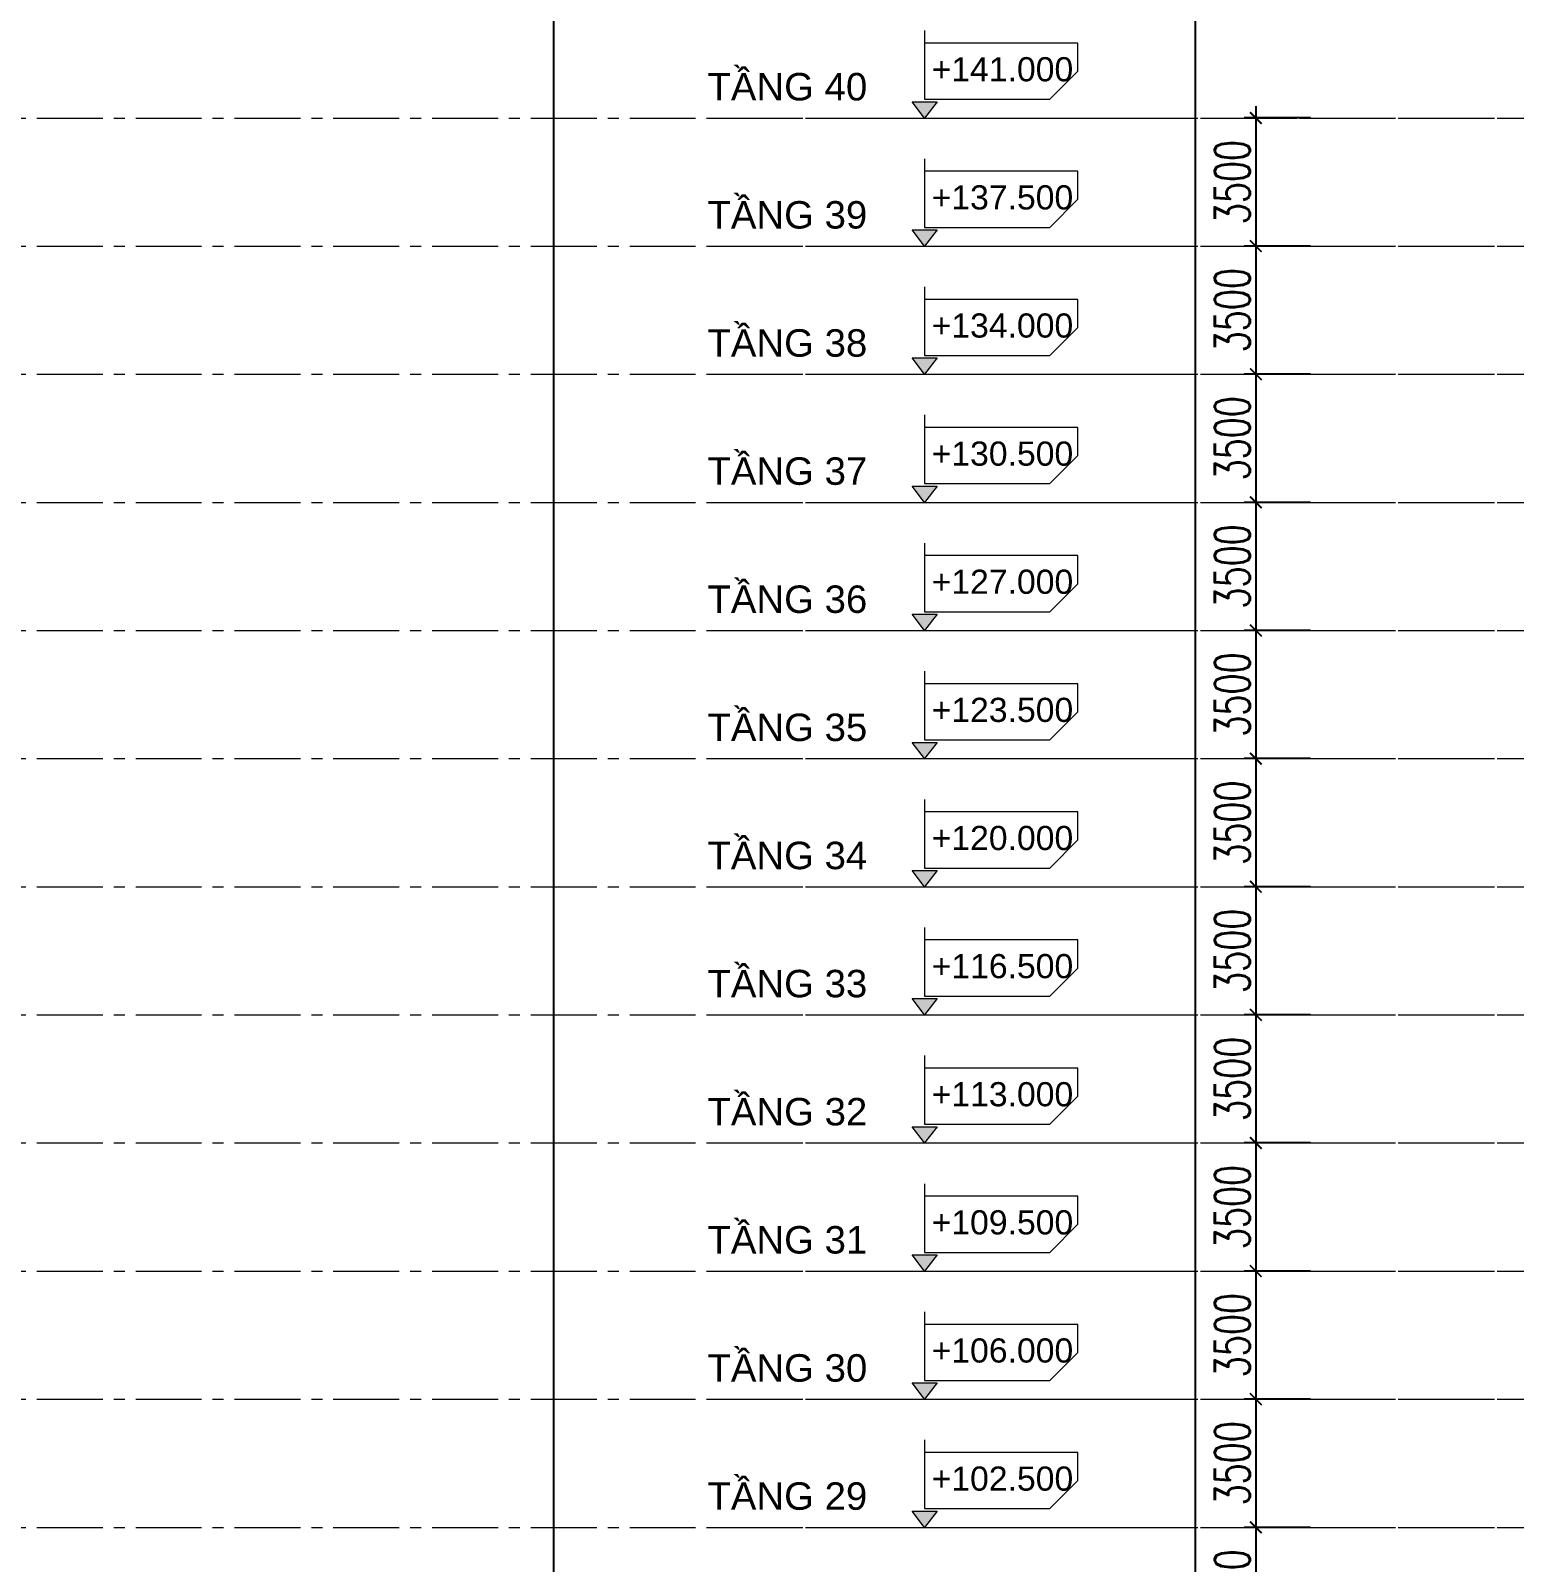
# Model space of a CAD drawing. Header units: millimetres. Extents: x 573003 to 1294762, y -9906 to 413061.
# Drawn here: x 1216587 to 1257131, y 116019 to 157862 of the extents above; entities that cross this region are included whole.
import ezdxf
from ezdxf.xclip import XClip

# ---------------------------------------------------------------- set-up
doc = ezdxf.new("R2010")
doc.units = ezdxf.units.MM
doc.header["$MEASUREMENT"] = 0
doc.linetypes.add('IMPORT-CE', pattern=[135, 90, -15, 15, -15])
doc.layers.get('DEFPOINTS').update_dxf_attribs({"color": 5, "lineweight": 0})
doc.layers.add('A-WALL-PATT', color=251, linetype='Continuous')
for name, color, linetype, lineweight in [('KT-Chu viet', 255, 'Continuous', 20), ('KT-Kich thuoc', 159, 'Continuous', 18), ('KT-Net truc', 18, 'Continuous', 15), ('TEXT', 7, 'Continuous', 20)]:
    doc.layers.add(name, color=color, linetype=linetype, lineweight=lineweight)
doc.styles.add('Arial', font='arial.ttf')
doc.styles.add('DIM', font='vnsimli.shx', dxfattribs={"width": 0.7})
doc.styles.add('font unicode ccu', font='arial.ttf')
doc.dimstyles.new('CCU  KT1-320 A1', dxfattribs={"dimscale": 320, "dimtxt": 3, "dimasz": 1, "dimexe": 1, "dimexo": 0, "dimgap": 0.5, "dimtad": 1, "dimdec": 0, "dimdsep": 46, "dimtxsty": 'DIM', "dimblk1": 'ARCHTICK', "dimblk2": 'ARCHTICK', "dimsah": 1, "dimcen": 0, "dimdle": 1, "dimclrd": 256, "dimclre": 256, "dimclrt": 31, "dimadec": 0, "dimazin": 0, "dimtfac": 1, "dimtdec": 0, "dimtix": 1, "dimtmove": 1, "dimatfit": 3, "dimldrblk": 'DOT', "dimfxl": 8, "dimtolj": 1, "dimarcsym": 0})

# ---------------------------------------------------------------- blocks, each defined once
blk = doc.blocks.new('A$C61654A8E')
blk.add_hatch(color=256).paths.add_polyline_path([(-137, 178), (0, 0), (137, 178)])
blk.add_line((-341, 0), (341, 0))
for points in [[(0, 956), (0, 819)], [(-137, 178), (137, 178), (0, 0), (-137, 178)]]:
    blk.add_lwpolyline(points)
blk.add_lwpolyline([(1678, 512), (1678, 819), (0, 819), (0, 205), (1371, 205)], close=True)
blk = doc.blocks.new('coscaodotudong')
at = {"xscale": 0.8324273823791946, "yscale": 0.8324273823791946, "zscale": 0.8324273823791946}
blk.add_blockref('A$C61654A8E', (0, 0), dxfattribs=at)
at = {"layer": 'KT-Chu viet', "style": 'font unicode ccu'}
blk.add_attdef('%%P0.000', (64, 334), '', height=220, dxfattribs=at)
blk = doc.blocks.new('Levels')
at = {"layer": 'KT-Kich thuoc'}
for p, q in [((-9998.9, 141000, 0), (-7793.2, 141000, 0)), ((-9998.9, 137500, 0), (-7793.2, 137500, 0)), ((-9998.9, 134000, 0), (-7793.2, 134000, 0)), ((-9998.9, 130500, 0), (-7793.2, 130500, 0)), ((-9998.9, 127000, 0), (-7793.2, 127000, 0)), ((-9998.9, 123500, 0), (-7793.2, 123500, 0)), ((-9998.9, 120000, 0), (-7793.2, 120000, 0)), ((-9998.9, 116500, 0), (-7793.2, 116500, 0)), ((-9998.9, 113000, 0), (-7793.2, 113000, 0)), ((-9998.9, 109500, 0), (-7793.2, 109500, 0)), ((-9998.9, 106000, 0), (-7793.2, 106000, 0)), ((-9998.9, 102500, 0), (-7793.2, 102500, 0))]:
    blk.add_line(p, q, dxfattribs=at)
at = {"layer": 'KT-Net truc', "linetype": 'IMPORT-CE', "ltscale": 20, "elevation": 0}
for points in [[(-7437.9, 141000), (6189, 141000)], [(-7437.9, 137500), (6189, 137500)], [(-7437.9, 134000), (6189, 134000)], [(-7437.9, 130500), (6189, 130500)], [(-7437.9, 127000), (6189, 127000)], [(-7437.9, 123500), (6189, 123500)], [(-7437.9, 120000), (6189, 120000)], [(-7437.9, 116500), (6189, 116500)], [(-7437.9, 113000), (6189, 113000)], [(-7437.9, 109500), (6189, 109500)], [(-7437.9, 106000), (6189, 106000)], [(-7437.9, 102500), (6189, 102500)]]:
    blk.add_lwpolyline(points, dxfattribs=at)
at = {"layer": 'KT-Chu viet', "xscale": 3, "yscale": 3, "zscale": 3}
for p, values in [((-9146.4, 141000, 0), {'%%P0.000': '+141.000'}), ((-9146.4, 137500, 0), {'%%P0.000': '+137.500'}), ((-9146.4, 134000, 0), {'%%P0.000': '+134.000'}), ((-9146.4, 130500, 0), {'%%P0.000': '+130.500'}), ((-9146.4, 127000, 0), {'%%P0.000': '+127.000'}), ((-9146.4, 123500, 0), {'%%P0.000': '+123.500'}), ((-9146.4, 120000, 0), {'%%P0.000': '+120.000'}), ((-9146.4, 116500, 0), {'%%P0.000': '+116.500'}), ((-9146.4, 113000, 0), {'%%P0.000': '+113.000'}), ((-9146.4, 109500, 0), {'%%P0.000': '+109.500'}), ((-9146.4, 106000, 0), {'%%P0.000': '+106.000'}), ((-9146.4, 102500, 0), {'%%P0.000': '+102.500'})]:
    blk.add_blockref('coscaodotudong', p, dxfattribs=at).add_auto_attribs(values)
at = {"layer": 'TEXT', "char_height": 750, "width": 5299.69, "attachment_point": 1, "style": 'Arial'}
for s, insert in [('TẦNG 40', (-15078.7, 142229.8, 0)), ('TẦNG 39', (-15078.7, 138729.8, 0)), ('TẦNG 38', (-15078.7, 135229.8, 0)), ('TẦNG 37', (-15078.7, 131729.8, 0)), ('TẦNG 36', (-15078.7, 128229.8, 0)), ('TẦNG 35', (-15078.7, 124729.8, 0)), ('TẦNG 34', (-15078.7, 121229.8, 0)), ('TẦNG 33', (-15078.7, 117729.8, 0)), ('TẦNG 32', (-15078.7, 114229.8, 0)), ('TẦNG 31', (-15078.7, 110729.8, 0)), ('TẦNG 30', (-15078.7, 107229.8, 0)), ('TẦNG 29', (-15078.7, 103729.8, 0))]:
    blk.add_mtext(s, dxfattribs=dict(at, insert=insert))
blk = doc.blocks.new('_ARCHTICK')
at = {"color": 0, "linetype": 'ByBlock', "const_width": 0.15}
blk.add_lwpolyline([(-0.5, -0.5), (0.5, 0.5)], dxfattribs=at)
blk = doc.blocks.new('*D241')
at = {"layer": 'DEFPOINTS', "color": 0, "transparency": 16777216}
for p in [(1251563, 151976, 0), (1250066, 148476), (1251563, 148476, 0)]:
    blk.add_point(p, dxfattribs=at)
at = {"layer": 'KT-Kich thuoc', "lineweight": -2, "transparency": 16777216}
for p, q in [((1251563, 151976), (1249746, 151976)), ((1250066, 152296), (1250066, 148156)), ((1251563, 148476), (1249746, 148476))]:
    blk.add_line(p, q, dxfattribs=at)
at = {"layer": 'KT-Kich thuoc', "lineweight": -2, "transparency": 16777216, "xscale": 320, "yscale": 320, "zscale": 320}
for p, rotation in [((1250066, 151976), 90), ((1250066, 148476), 270)]:
    blk.add_blockref('_ARCHTICK', p, dxfattribs=dict(at, rotation=rotation))
at = {"layer": 'KT-Kich thuoc', "color": 31, "transparency": 16777216, "insert": (1249426, 150226), "char_height": 960, "attachment_point": 5, "rotation": 90, "style": 'DIM'}
blk.add_mtext('\\A1;3500', dxfattribs=at)
blk = doc.blocks.new('_Dot')
at = {"color": 0, "linetype": 'ByBlock', "lineweight": -2}
blk.add_line((-0.5, 0), (-1, 0), dxfattribs=at)
at = {"color": 0, "linetype": 'ByBlock', "const_width": 0.5}
blk.add_lwpolyline([(-0.25, 0, 1), (0.25, 0, 1)], format="xyb", close=True, dxfattribs=at)
blk = doc.blocks.new('*D242')
at = {"layer": 'DEFPOINTS', "color": 0, "transparency": 16777216}
for p in [(1251563, 148476, 0), (1250066, 144976), (1251271, 144976, 0)]:
    blk.add_point(p, dxfattribs=at)
at = {"layer": 'KT-Kich thuoc', "lineweight": -2, "transparency": 16777216}
for p, q in [((1250066, 148796), (1250066, 144656)), ((1251563, 148476), (1249746, 148476)), ((1251271, 144976), (1249746, 144976))]:
    blk.add_line(p, q, dxfattribs=at)
at = {"layer": 'KT-Kich thuoc', "lineweight": -2, "transparency": 16777216, "xscale": 320, "yscale": 320, "zscale": 320}
for p, rotation in [((1250066, 148476), 90), ((1250066, 144976), 270)]:
    blk.add_blockref('_ARCHTICK', p, dxfattribs=dict(at, rotation=rotation))
at = {"layer": 'KT-Kich thuoc', "color": 31, "transparency": 16777216, "insert": (1249426, 146726), "char_height": 960, "attachment_point": 5, "rotation": 90, "style": 'DIM'}
blk.add_mtext('\\A1;3500', dxfattribs=at)
blk = doc.blocks.new('*D243')
at = {"layer": 'DEFPOINTS', "color": 0, "transparency": 16777216}
for p in [(1251563, 144976, 0), (1250066, 141476), (1251271, 141476, 0)]:
    blk.add_point(p, dxfattribs=at)
at = {"layer": 'KT-Kich thuoc', "lineweight": -2, "transparency": 16777216}
for p, q in [((1250066, 145296), (1250066, 141156)), ((1251563, 144976), (1249746, 144976)), ((1251271, 141476), (1249746, 141476))]:
    blk.add_line(p, q, dxfattribs=at)
at = {"layer": 'KT-Kich thuoc', "lineweight": -2, "transparency": 16777216, "xscale": 320, "yscale": 320, "zscale": 320}
for p, rotation in [((1250066, 144976), 90), ((1250066, 141476), 270)]:
    blk.add_blockref('_ARCHTICK', p, dxfattribs=dict(at, rotation=rotation))
at = {"layer": 'KT-Kich thuoc', "color": 31, "transparency": 16777216, "insert": (1249426, 143226), "char_height": 960, "attachment_point": 5, "rotation": 90, "style": 'DIM'}
blk.add_mtext('\\A1;3500', dxfattribs=at)
blk = doc.blocks.new('*D244')
at = {"layer": 'DEFPOINTS', "color": 0, "transparency": 16777216}
for p in [(1251563, 141476, 0), (1250066, 137976), (1251271, 137976, 0)]:
    blk.add_point(p, dxfattribs=at)
at = {"layer": 'KT-Kich thuoc', "lineweight": -2, "transparency": 16777216}
for p, q in [((1251563, 141476), (1249746, 141476)), ((1250066, 141796), (1250066, 137656)), ((1251271, 137976), (1249746, 137976))]:
    blk.add_line(p, q, dxfattribs=at)
at = {"layer": 'KT-Kich thuoc', "lineweight": -2, "transparency": 16777216, "xscale": 320, "yscale": 320, "zscale": 320}
for p, rotation in [((1250066, 141476), 90), ((1250066, 137976), 270)]:
    blk.add_blockref('_ARCHTICK', p, dxfattribs=dict(at, rotation=rotation))
at = {"layer": 'KT-Kich thuoc', "color": 31, "transparency": 16777216, "insert": (1249426, 139726), "char_height": 960, "attachment_point": 5, "rotation": 90, "style": 'DIM'}
blk.add_mtext('\\A1;3500', dxfattribs=at)
blk = doc.blocks.new('*D245')
at = {"layer": 'DEFPOINTS', "color": 0, "transparency": 16777216}
for p in [(1251563, 137976, 0), (1250066, 134476), (1251271, 134476, 0)]:
    blk.add_point(p, dxfattribs=at)
at = {"layer": 'KT-Kich thuoc', "lineweight": -2, "transparency": 16777216}
for p, q in [((1250066, 138296), (1250066, 134156)), ((1251563, 137976), (1249746, 137976)), ((1251271, 134476), (1249746, 134476))]:
    blk.add_line(p, q, dxfattribs=at)
at = {"layer": 'KT-Kich thuoc', "lineweight": -2, "transparency": 16777216, "xscale": 320, "yscale": 320, "zscale": 320}
for p, rotation in [((1250066, 137976), 90), ((1250066, 134476), 270)]:
    blk.add_blockref('_ARCHTICK', p, dxfattribs=dict(at, rotation=rotation))
at = {"layer": 'KT-Kich thuoc', "color": 31, "transparency": 16777216, "insert": (1249426, 136226), "char_height": 960, "attachment_point": 5, "rotation": 90, "style": 'DIM'}
blk.add_mtext('\\A1;3500', dxfattribs=at)
blk = doc.blocks.new('*D246')
at = {"layer": 'DEFPOINTS', "color": 0, "transparency": 16777216}
for p in [(1251563, 134476, 0), (1250066, 130976), (1251271, 130976, 0)]:
    blk.add_point(p, dxfattribs=at)
at = {"layer": 'KT-Kich thuoc', "lineweight": -2, "transparency": 16777216}
for p, q in [((1250066, 134796), (1250066, 130656)), ((1251563, 134476), (1249746, 134476)), ((1251271, 130976), (1249746, 130976))]:
    blk.add_line(p, q, dxfattribs=at)
at = {"layer": 'KT-Kich thuoc', "lineweight": -2, "transparency": 16777216, "xscale": 320, "yscale": 320, "zscale": 320}
for p, rotation in [((1250066, 134476), 90), ((1250066, 130976), 270)]:
    blk.add_blockref('_ARCHTICK', p, dxfattribs=dict(at, rotation=rotation))
at = {"layer": 'KT-Kich thuoc', "color": 31, "transparency": 16777216, "insert": (1249426, 132726), "char_height": 960, "attachment_point": 5, "rotation": 90, "style": 'DIM'}
blk.add_mtext('\\A1;3500', dxfattribs=at)
blk = doc.blocks.new('*D247')
at = {"layer": 'DEFPOINTS', "color": 0, "transparency": 16777216}
for p in [(1251563, 130976, 0), (1250066, 127476), (1251271, 127476, 0)]:
    blk.add_point(p, dxfattribs=at)
at = {"layer": 'KT-Kich thuoc', "lineweight": -2, "transparency": 16777216}
for p, q in [((1251563, 130976), (1249746, 130976)), ((1250066, 131296), (1250066, 127156)), ((1251271, 127476), (1249746, 127476))]:
    blk.add_line(p, q, dxfattribs=at)
at = {"layer": 'KT-Kich thuoc', "lineweight": -2, "transparency": 16777216, "xscale": 320, "yscale": 320, "zscale": 320}
for p, rotation in [((1250066, 130976), 90), ((1250066, 127476), 270)]:
    blk.add_blockref('_ARCHTICK', p, dxfattribs=dict(at, rotation=rotation))
at = {"layer": 'KT-Kich thuoc', "color": 31, "transparency": 16777216, "insert": (1249426, 129226), "char_height": 960, "attachment_point": 5, "rotation": 90, "style": 'DIM'}
blk.add_mtext('\\A1;3500', dxfattribs=at)
blk = doc.blocks.new('*D248')
at = {"layer": 'DEFPOINTS', "color": 0, "transparency": 16777216}
for p in [(1251563, 127476, 0), (1250066, 123976), (1251271, 123976, 0)]:
    blk.add_point(p, dxfattribs=at)
at = {"layer": 'KT-Kich thuoc', "lineweight": -2, "transparency": 16777216}
for p, q in [((1250066, 127796), (1250066, 123656)), ((1251563, 127476), (1249746, 127476)), ((1251271, 123976), (1249746, 123976))]:
    blk.add_line(p, q, dxfattribs=at)
at = {"layer": 'KT-Kich thuoc', "lineweight": -2, "transparency": 16777216, "xscale": 320, "yscale": 320, "zscale": 320}
for p, rotation in [((1250066, 127476), 90), ((1250066, 123976), 270)]:
    blk.add_blockref('_ARCHTICK', p, dxfattribs=dict(at, rotation=rotation))
at = {"layer": 'KT-Kich thuoc', "color": 31, "transparency": 16777216, "insert": (1249426, 125726), "char_height": 960, "attachment_point": 5, "rotation": 90, "style": 'DIM'}
blk.add_mtext('\\A1;3500', dxfattribs=at)
blk = doc.blocks.new('*D249')
at = {"layer": 'DEFPOINTS', "color": 0, "transparency": 16777216}
for p in [(1251563, 123976, 0), (1250066, 120476), (1251271, 120476, 0)]:
    blk.add_point(p, dxfattribs=at)
at = {"layer": 'KT-Kich thuoc', "lineweight": -2, "transparency": 16777216}
for p, q in [((1250066, 124296), (1250066, 120156)), ((1251563, 123976), (1249746, 123976)), ((1251271, 120476), (1249746, 120476))]:
    blk.add_line(p, q, dxfattribs=at)
at = {"layer": 'KT-Kich thuoc', "lineweight": -2, "transparency": 16777216, "xscale": 320, "yscale": 320, "zscale": 320}
for p, rotation in [((1250066, 123976), 90), ((1250066, 120476), 270)]:
    blk.add_blockref('_ARCHTICK', p, dxfattribs=dict(at, rotation=rotation))
at = {"layer": 'KT-Kich thuoc', "color": 31, "transparency": 16777216, "insert": (1249426, 122226), "char_height": 960, "attachment_point": 5, "rotation": 90, "style": 'DIM'}
blk.add_mtext('\\A1;3500', dxfattribs=at)
blk = doc.blocks.new('*D250')
at = {"layer": 'DEFPOINTS', "color": 0, "transparency": 16777216}
for p in [(1251563, 120476, 0), (1250066, 116976), (1251271, 116976, 0)]:
    blk.add_point(p, dxfattribs=at)
at = {"layer": 'KT-Kich thuoc', "lineweight": -2, "transparency": 16777216}
for p, q in [((1250066, 120796), (1250066, 116656)), ((1251563, 120476), (1249746, 120476)), ((1251271, 116976), (1249746, 116976))]:
    blk.add_line(p, q, dxfattribs=at)
at = {"layer": 'KT-Kich thuoc', "lineweight": -2, "transparency": 16777216, "xscale": 320, "yscale": 320, "zscale": 320}
for p, rotation in [((1250066, 120476), 90), ((1250066, 116976), 270)]:
    blk.add_blockref('_ARCHTICK', p, dxfattribs=dict(at, rotation=rotation))
at = {"layer": 'KT-Kich thuoc', "color": 31, "transparency": 16777216, "insert": (1249426, 118726), "char_height": 960, "attachment_point": 5, "rotation": 90, "style": 'DIM'}
blk.add_mtext('\\A1;3500', dxfattribs=at)
blk = doc.blocks.new('*D251')
at = {"layer": 'DEFPOINTS', "color": 0, "transparency": 16777216}
for p in [(1251563, 116976, 0), (1250066, 113476), (1251271, 113476, 0)]:
    blk.add_point(p, dxfattribs=at)
at = {"layer": 'KT-Kich thuoc', "lineweight": -2, "transparency": 16777216}
for p, q in [((1250066, 117296), (1250066, 113156)), ((1251563, 116976), (1249746, 116976)), ((1251271, 113476), (1249746, 113476))]:
    blk.add_line(p, q, dxfattribs=at)
at = {"layer": 'KT-Kich thuoc', "lineweight": -2, "transparency": 16777216, "xscale": 320, "yscale": 320, "zscale": 320}
for p, rotation in [((1250066, 116976), 90), ((1250066, 113476), 270)]:
    blk.add_blockref('_ARCHTICK', p, dxfattribs=dict(at, rotation=rotation))
at = {"layer": 'KT-Kich thuoc', "color": 31, "transparency": 16777216, "insert": (1249426, 115226), "char_height": 960, "attachment_point": 5, "rotation": 90, "style": 'DIM'}
blk.add_mtext('\\A1;3500', dxfattribs=at)
blk = doc.blocks.new('*D281')
at = {"layer": 'DEFPOINTS', "color": 0, "transparency": 16777216}
for p in [(1251563, 155476, 0), (1250066, 151976), (1251563, 151976, 0)]:
    blk.add_point(p, dxfattribs=at)
at = {"layer": 'KT-Kich thuoc', "lineweight": -2, "transparency": 16777216}
for p, q in [((1250066, 155796), (1250066, 151656)), ((1251563, 155476), (1249746, 155476)), ((1251563, 151976), (1249746, 151976))]:
    blk.add_line(p, q, dxfattribs=at)
at = {"layer": 'KT-Kich thuoc', "lineweight": -2, "transparency": 16777216, "xscale": 320, "yscale": 320, "zscale": 320}
for p, rotation in [((1250066, 155476), 90), ((1250066, 151976), 270)]:
    blk.add_blockref('_ARCHTICK', p, dxfattribs=dict(at, rotation=rotation))
at = {"layer": 'KT-Kich thuoc', "color": 31, "transparency": 16777216, "insert": (1249426, 153726), "char_height": 960, "attachment_point": 5, "rotation": 90, "style": 'DIM'}
blk.add_mtext('\\A1;3500', dxfattribs=at)

msp = doc.modelspace()

# ---------------------------------------------------------------- linework, layer by layer
at = {"layer": 'KT-Net truc', "linetype": 'IMPORT-CE', "ltscale": 20}
for p, q in [((1146558, 155475.6, 0), (1289684.4, 155475.6, 0)), ((1235283.8, 155475.6, 0), (1294762.2, 155475.6, 0)), ((1146558, 151975.6, 0), (1289684.4, 151975.6, 0)), ((1235283.8, 151975.6, 0), (1294762.2, 151975.6, 0)), ((1146558, 148475.6, 0), (1289684.4, 148475.6, 0)), ((1235283.8, 148475.6, 0), (1294762.2, 148475.6, 0)), ((1146558, 144975.6, 0), (1289684.4, 144975.6, 0)), ((1235283.8, 144975.6, 0), (1294762.2, 144975.6, 0)), ((1146558, 141475.6, 0), (1289684.4, 141475.6, 0)), ((1235283.8, 141475.6, 0), (1294762.2, 141475.6, 0)), ((1146558, 137975.6, 0), (1289684.4, 137975.6, 0)), ((1235283.8, 137975.6, 0), (1294762.2, 137975.6, 0)), ((1146558, 134475.6, 0), (1289684.4, 134475.6, 0)), ((1235283.8, 134475.6, 0), (1294762.2, 134475.6, 0)), ((1146558, 130975.6, 0), (1289684.4, 130975.6, 0)), ((1235283.8, 130975.6, 0), (1294762.2, 130975.6, 0)), ((1146558, 127475.6, 0), (1289684.4, 127475.6, 0)), ((1235283.8, 127475.6, 0), (1294762.2, 127475.6, 0)), ((1146558, 123975.6, 0), (1289684.4, 123975.6, 0)), ((1235283.8, 123975.6, 0), (1294762.2, 123975.6, 0)), ((1146558, 120475.6, 0), (1289684.4, 120475.6, 0)), ((1235283.8, 120475.6, 0), (1294762.2, 120475.6, 0)), ((1146558, 116975.6, 0), (1289684.4, 116975.6, 0)), ((1235283.8, 116975.6, 0), (1294762.2, 116975.6, 0))]:
    msp.add_line(p, q, dxfattribs=at)

# ---------------------------------------------------------------- block references
at = {"layer": 'A-WALL-PATT'}
ref = msp.add_blockref('Levels', (1250160.5, 14475.6, 0), dxfattribs=at)
XClip(ref).set_block_clipping_path([(-19282.2316047037, -19213.4142947759), (-1742.8393161013, 144023.8073802248)])

# ---------------------------------------------------------------- dimensions: what is measured, and where the dimension line sits
at = {"layer": 'KT-Kich thuoc'}
for base, p1, p2, picture, middle in [((1250065.8, 151975.6), (1251562.5, 155475.6, 0), (1251562.5, 151975.6, 0), '*D281', (1249425.8, 153725.6)), ((1250065.8, 148475.6), (1251562.5, 151975.6, 0), (1251562.5, 148475.6, 0), '*D241', (1249425.8, 150225.6)), ((1250065.8, 144975.6), (1251562.5, 148475.6, 0), (1251271.5, 144975.6, 0), '*D242', (1249425.8, 146725.6)), ((1250065.8, 141475.6), (1251562.5, 144975.6, 0), (1251271.5, 141475.6, 0), '*D243', (1249425.8, 143225.6)), ((1250065.8, 137975.6), (1251562.5, 141475.6, 0), (1251271.5, 137975.6, 0), '*D244', (1249425.8, 139725.6)), ((1250065.8, 134475.6), (1251562.5, 137975.6, 0), (1251271.5, 134475.6, 0), '*D245', (1249425.8, 136225.6)), ((1250065.8, 130975.6), (1251562.5, 134475.6, 0), (1251271.5, 130975.6, 0), '*D246', (1249425.8, 132725.6)), ((1250065.8, 127475.6), (1251562.5, 130975.6, 0), (1251271.5, 127475.6, 0), '*D247', (1249425.8, 129225.6)), ((1250065.8, 123975.6), (1251562.5, 127475.6, 0), (1251271.5, 123975.6, 0), '*D248', (1249425.8, 125725.6)), ((1250065.8, 120475.6), (1251562.5, 123975.6, 0), (1251271.5, 120475.6, 0), '*D249', (1249425.8, 122225.6)), ((1250065.8, 116975.6), (1251562.5, 120475.6, 0), (1251271.5, 116975.6, 0), '*D250', (1249425.8, 118725.6)), ((1250065.8, 113475.6), (1251562.5, 116975.6, 0), (1251271.5, 113475.6, 0), '*D251', (1249425.8, 115225.6))]:
    dim = msp.add_linear_dim(base=base, p1=p1, p2=p2, angle=90, dimstyle='CCU  KT1-320 A1', dxfattribs=at)
    dim.commit()
    dim.dimension.update_dxf_attribs({"geometry": picture, "text_midpoint": middle})

doc.saveas('drawing.dxf')
